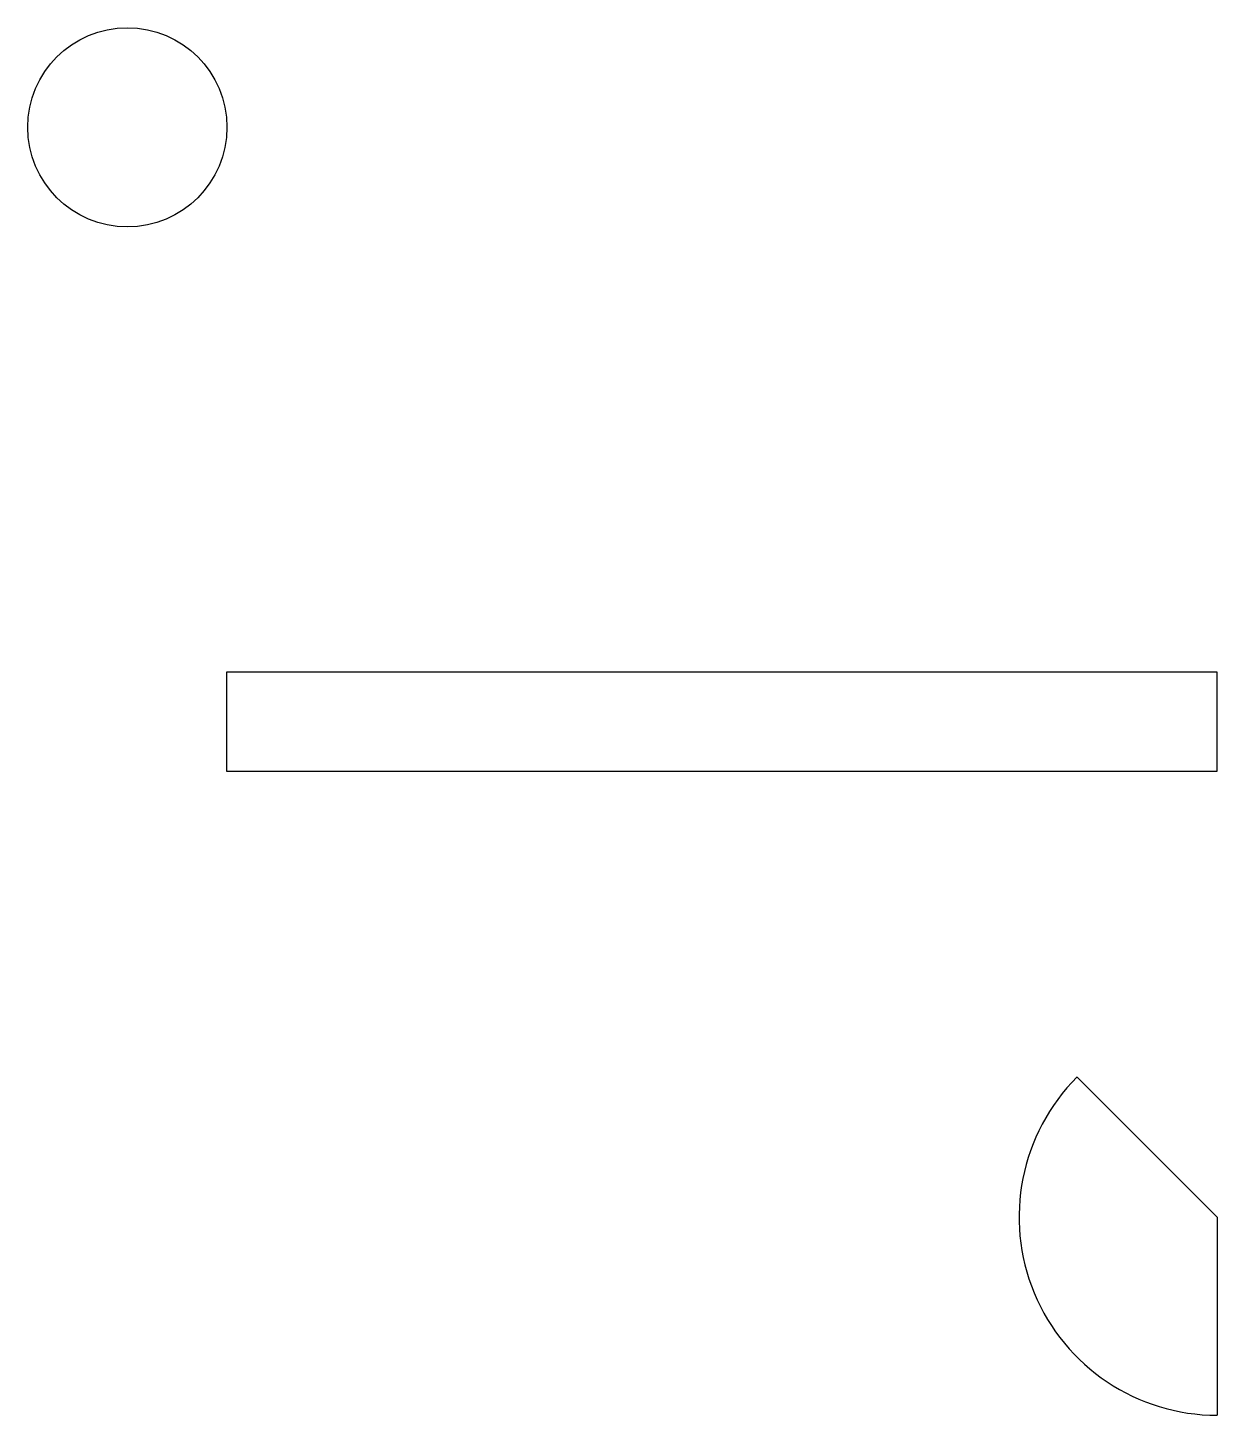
# Model space of a CAD drawing. Header units: millimetres. Extents: x 3 to 15, y 3 to 17.
import ezdxf

# ---------------------------------------------------------------- set-up
doc = ezdxf.new("R2010")
doc.units = ezdxf.units.MM
doc.layers.get('0').update_dxf_attribs({"lineweight": 25, "true_color": 0xffffff})

msp = doc.modelspace()

# ---------------------------------------------------------------- linework, layer by layer
for p, q in [((15, 10.5), (5, 10.5)), ((5, 10.5), (5, 9.5)), ((15, 9.5), (15, 10.5)), ((5, 9.5), (15, 9.5)), ((15, 5), (13.586, 6.414)), ((15, 5), (15, 3))]:
    msp.add_line(p, q)
msp.add_circle((4, 16), 1.005)
msp.add_arc((15, 5), 2, 135, 270)

doc.saveas('drawing.dxf')
